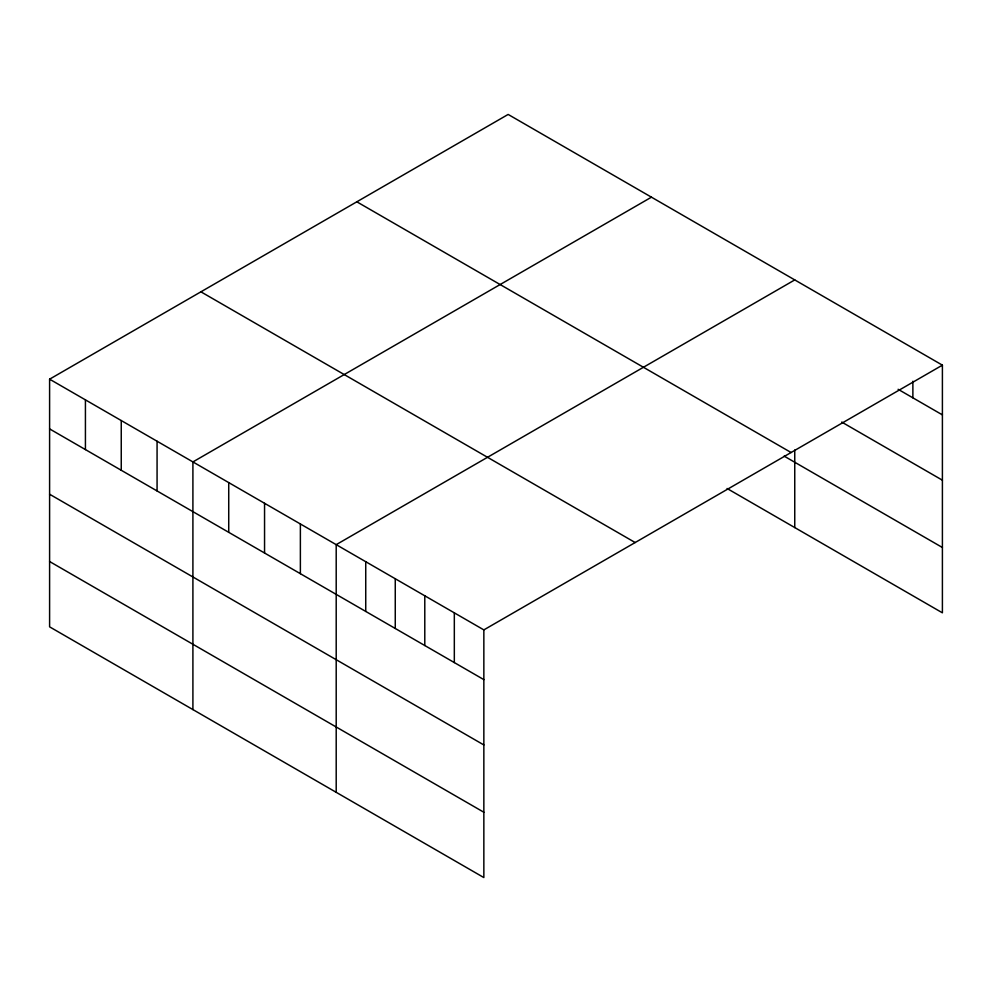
<?xml version="1.0" encoding="UTF-8"?>
<svg xmlns="http://www.w3.org/2000/svg" width="992" height="992" viewBox="0 0 992 992"><rect width="100%" height="100%" fill="white"/><g stroke="black" fill="none" stroke-linecap="round" stroke-linejoin="round"><path stroke-width="1.49" d="M942.4 365.155L483.848 629.895L483.848 877.56L49.6 626.845L49.6 379.18L508.152 114.44L942.4 365.155L942.4 612.82L727.086 488.498M651.459 197.172L192.907 461.925L192.907 709.578M794.753 279.918L336.201 544.658L336.201 792.31M898.107 389.298L942.4 414.879M841.737 422.071L942.4 480.19M356.835 201.81L791.083 452.513M784.139 456.122L942.4 547.497M200.917 291.822L635.165 542.537M49.6 379.18L483.848 629.895M49.6 428.904L483.848 679.619M49.6 494.227L483.848 744.942M49.6 561.522L483.848 812.237M912.876 381.25L912.876 397.829M794.753 450.021L794.753 527.57M454.324 612.845L454.324 662.569M424.787 595.795L424.787 645.519M395.262 578.745L395.262 628.469M365.738 561.708L365.738 611.419M300.378 523.974L300.378 573.686M264.554 503.291L264.554 553.003M228.73 482.608L228.73 532.32M157.071 441.242L157.071 490.953M121.247 420.558L121.247 470.27M85.424 399.863L85.424 449.587"/></g></svg>
